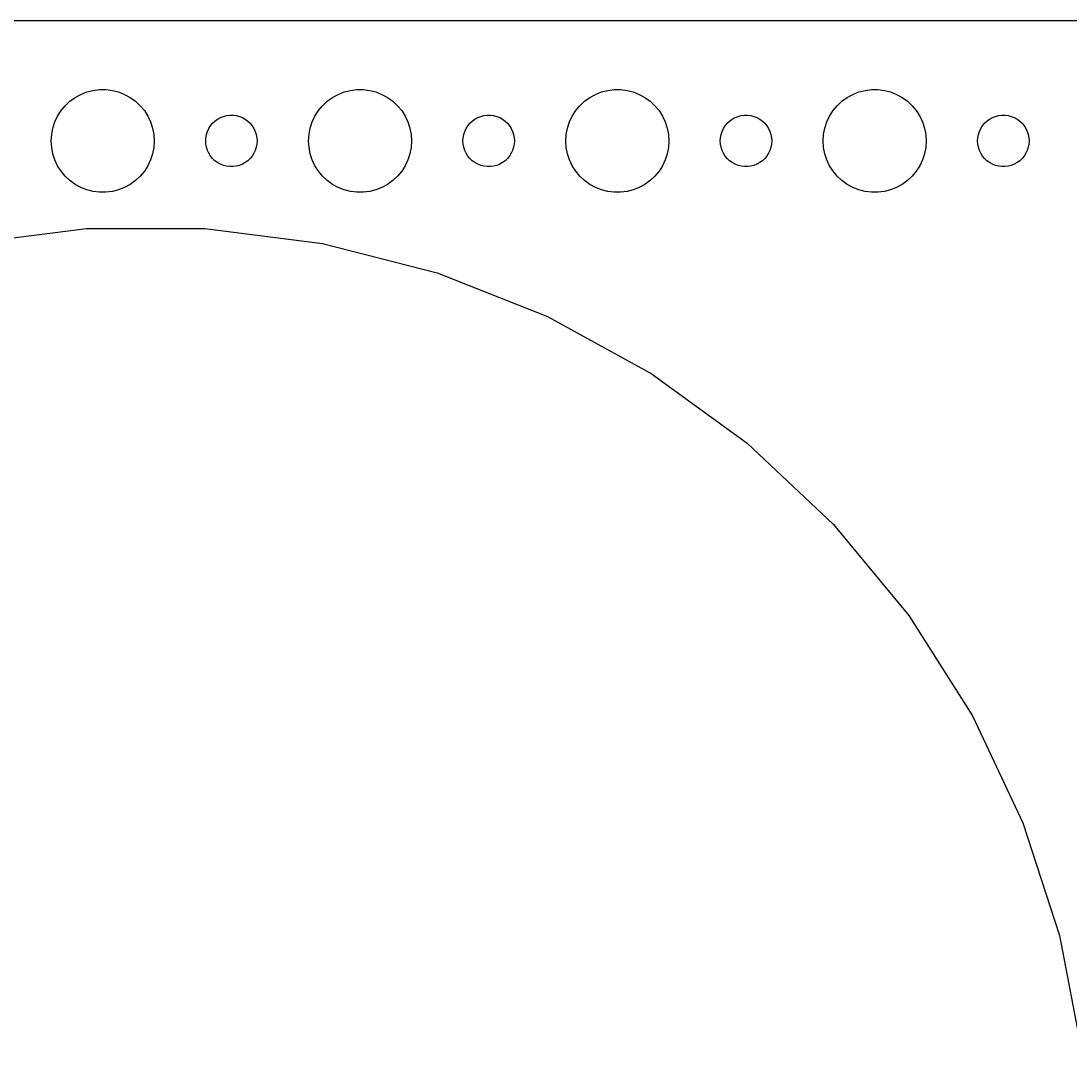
# Model space of a CAD drawing. Header units: metres. Extents: x -127 to 127, y -67 to 67.
# Drawn here: x -64.8 to -3.6, y 6.9 to 67 of the extents above; entities that cross this region are included whole.
import ezdxf

# ---------------------------------------------------------------- set-up
doc = ezdxf.new("R2010")
doc.units = ezdxf.units.M

msp = doc.modelspace()

# ---------------------------------------------------------------- linework, layer by layer
for p, q in [((122.314, 66.9901), (-122.314, 66.9901)), ((-60.5621, 62.9469), (-60.1884, 62.9941)), ((-60.1884, 62.9941), (-59.8116, 62.9941)), ((-59.8116, 62.9941), (-59.4379, 62.9469)), ((-45.5621, 62.9469), (-45.1884, 62.9941)), ((-45.1884, 62.9941), (-44.8116, 62.9941)), ((-44.8116, 62.9941), (-44.4379, 62.9469)), ((-30.5621, 62.9469), (-30.1884, 62.9941)), ((-30.1884, 62.9941), (-29.8116, 62.9941)), ((-29.8116, 62.9941), (-29.4379, 62.9469)), ((-15.5621, 62.9469), (-15.1884, 62.9941)), ((-15.1884, 62.9941), (-14.8116, 62.9941)), ((-14.8116, 62.9941), (-14.4379, 62.9469)), ((-61.9123, 62.3115), (-61.6075, 62.533)), ((-61.6075, 62.533), (-61.2773, 62.7145)), ((-61.2773, 62.7145), (-60.927, 62.8532)), ((-60.927, 62.8532), (-60.5621, 62.9469)), ((-59.4379, 62.9469), (-59.0729, 62.8532)), ((-59.0729, 62.8532), (-58.7227, 62.7145)), ((-58.7227, 62.7145), (-58.3925, 62.533)), ((-58.3925, 62.533), (-58.0877, 62.3115)), ((-46.9123, 62.3115), (-46.6075, 62.533)), ((-46.6075, 62.533), (-46.2773, 62.7145)), ((-46.2773, 62.7145), (-45.927, 62.8532)), ((-45.927, 62.8532), (-45.5621, 62.9469)), ((-44.4379, 62.9469), (-44.0729, 62.8532)), ((-44.0729, 62.8532), (-43.7227, 62.7145)), ((-43.7227, 62.7145), (-43.3925, 62.533)), ((-43.3925, 62.533), (-43.0877, 62.3115)), ((-31.9123, 62.3115), (-31.6075, 62.533)), ((-31.6075, 62.533), (-31.2773, 62.7145)), ((-31.2773, 62.7145), (-30.927, 62.8532)), ((-30.927, 62.8532), (-30.5621, 62.9469)), ((-29.4379, 62.9469), (-29.0729, 62.8532)), ((-29.0729, 62.8532), (-28.7227, 62.7145)), ((-28.7227, 62.7145), (-28.3925, 62.533)), ((-28.3925, 62.533), (-28.0877, 62.3115)), ((-16.9123, 62.3115), (-16.6075, 62.533)), ((-16.6075, 62.533), (-16.2773, 62.7145)), ((-16.2773, 62.7145), (-15.927, 62.8532)), ((-15.927, 62.8532), (-15.5621, 62.9469)), ((-14.4379, 62.9469), (-14.0729, 62.8532)), ((-14.0729, 62.8532), (-13.7227, 62.7145)), ((-13.7227, 62.7145), (-13.3925, 62.533)), ((-13.3925, 62.533), (-13.0877, 62.3115)), ((-62.427, 61.7634), (-62.1869, 62.0536)), ((-62.1869, 62.0536), (-61.9123, 62.3115)), ((-58.0877, 62.3115), (-57.8131, 62.0536)), ((-57.8131, 62.0536), (-57.5729, 61.7634)), ((-47.427, 61.7634), (-47.1869, 62.0536)), ((-47.1869, 62.0536), (-46.9123, 62.3115)), ((-43.0877, 62.3115), (-42.8131, 62.0536)), ((-42.8131, 62.0536), (-42.5729, 61.7634)), ((-32.427, 61.7634), (-32.1869, 62.0536)), ((-32.1869, 62.0536), (-31.9123, 62.3115)), ((-28.0877, 62.3115), (-27.8131, 62.0536)), ((-27.8131, 62.0536), (-27.5729, 61.7634)), ((-17.427, 61.7634), (-17.1869, 62.0536)), ((-17.1869, 62.0536), (-16.9123, 62.3115)), ((-13.0877, 62.3115), (-12.8131, 62.0536)), ((-12.8131, 62.0536), (-12.5729, 61.7634)), ((-62.7893, 61.1044), (-62.6289, 61.4453)), ((-62.6289, 61.4453), (-62.427, 61.7634)), ((-57.5729, 61.7634), (-57.3711, 61.4453)), ((-57.3711, 61.4453), (-57.2107, 61.1044)), ((-53.5934, 61.0268), (-53.4561, 61.1558)), ((-53.4561, 61.1558), (-53.3037, 61.2665)), ((-53.3037, 61.2665), (-53.1387, 61.3572)), ((-53.1387, 61.3572), (-52.9635, 61.4266)), ((-52.9635, 61.4266), (-52.7811, 61.4734)), ((-52.7811, 61.4734), (-52.5942, 61.497)), ((-52.5942, 61.497), (-52.4058, 61.497)), ((-52.4058, 61.497), (-52.2189, 61.4734)), ((-52.2189, 61.4734), (-52.0365, 61.4266)), ((-52.0365, 61.4266), (-51.8613, 61.3572)), ((-51.8613, 61.3572), (-51.6963, 61.2665)), ((-51.6963, 61.2665), (-51.5439, 61.1558)), ((-51.5439, 61.1558), (-51.4065, 61.0268)), ((-47.7893, 61.1044), (-47.6289, 61.4453)), ((-47.6289, 61.4453), (-47.427, 61.7634)), ((-42.5729, 61.7634), (-42.3711, 61.4453)), ((-42.3711, 61.4453), (-42.2107, 61.1044)), ((-38.5934, 61.0268), (-38.4561, 61.1558)), ((-38.4561, 61.1558), (-38.3037, 61.2665)), ((-38.3037, 61.2665), (-38.1387, 61.3572)), ((-38.1387, 61.3572), (-37.9635, 61.4266)), ((-37.9635, 61.4266), (-37.7811, 61.4734)), ((-37.7811, 61.4734), (-37.5942, 61.497)), ((-37.5942, 61.497), (-37.4058, 61.497)), ((-37.4058, 61.497), (-37.2189, 61.4734)), ((-37.2189, 61.4734), (-37.0365, 61.4266)), ((-37.0365, 61.4266), (-36.8613, 61.3572)), ((-36.8613, 61.3572), (-36.6963, 61.2665)), ((-36.6963, 61.2665), (-36.5439, 61.1558)), ((-36.5439, 61.1558), (-36.4065, 61.0268)), ((-32.7893, 61.1044), (-32.6289, 61.4453)), ((-32.6289, 61.4453), (-32.427, 61.7634)), ((-27.5729, 61.7634), (-27.3711, 61.4453)), ((-27.3711, 61.4453), (-27.2107, 61.1044)), ((-23.5934, 61.0268), (-23.4561, 61.1558)), ((-23.4561, 61.1558), (-23.3037, 61.2665)), ((-23.3037, 61.2665), (-23.1387, 61.3572)), ((-23.1387, 61.3572), (-22.9635, 61.4266)), ((-22.9635, 61.4266), (-22.7811, 61.4734)), ((-22.7811, 61.4734), (-22.5942, 61.497)), ((-22.5942, 61.497), (-22.4058, 61.497)), ((-22.4058, 61.497), (-22.2189, 61.4734)), ((-22.2189, 61.4734), (-22.0365, 61.4266)), ((-22.0365, 61.4266), (-21.8613, 61.3572)), ((-21.8613, 61.3572), (-21.6963, 61.2665)), ((-21.6963, 61.2665), (-21.5439, 61.1558)), ((-21.5439, 61.1558), (-21.4065, 61.0268)), ((-17.7893, 61.1044), (-17.6289, 61.4453)), ((-17.6289, 61.4453), (-17.427, 61.7634)), ((-12.5729, 61.7634), (-12.3711, 61.4453)), ((-12.3711, 61.4453), (-12.2107, 61.1044)), ((-8.59344, 61.0268), (-8.45613, 61.1558)), ((-8.45613, 61.1558), (-8.30373, 61.2665)), ((-8.30373, 61.2665), (-8.13866, 61.3572)), ((-8.13866, 61.3572), (-7.96352, 61.4266)), ((-7.96352, 61.4266), (-7.78107, 61.4734)), ((-7.78107, 61.4734), (-7.59418, 61.497)), ((-7.59418, 61.497), (-7.40581, 61.497)), ((-7.40581, 61.497), (-7.21892, 61.4734)), ((-7.21892, 61.4734), (-7.03647, 61.4266)), ((-7.03647, 61.4266), (-6.86133, 61.3572)), ((-6.86133, 61.3572), (-6.69626, 61.2665)), ((-6.69626, 61.2665), (-6.54385, 61.1558)), ((-6.54385, 61.1558), (-6.40654, 61.0268)), ((-62.9763, 60.376), (-62.9057, 60.7461)), ((-62.9057, 60.7461), (-62.7893, 61.1044)), ((-57.2107, 61.1044), (-57.0942, 60.7461)), ((-57.0942, 60.7461), (-57.0237, 60.376)), ((-53.9529, 60.373), (-53.8947, 60.5522)), ((-53.8947, 60.5522), (-53.8145, 60.7226)), ((-53.8145, 60.7226), (-53.7135, 60.8817)), ((-53.7135, 60.8817), (-53.5934, 61.0268)), ((-51.4065, 61.0268), (-51.2865, 60.8817)), ((-51.2865, 60.8817), (-51.1855, 60.7226)), ((-51.1855, 60.7226), (-51.1053, 60.5522)), ((-51.1053, 60.5522), (-51.0471, 60.373)), ((-47.9763, 60.376), (-47.9057, 60.7461)), ((-47.9057, 60.7461), (-47.7893, 61.1044)), ((-42.2107, 61.1044), (-42.0942, 60.7461)), ((-42.0942, 60.7461), (-42.0237, 60.376)), ((-38.9529, 60.373), (-38.8947, 60.5522)), ((-38.8947, 60.5522), (-38.8145, 60.7226)), ((-38.8145, 60.7226), (-38.7135, 60.8817)), ((-38.7135, 60.8817), (-38.5934, 61.0268)), ((-36.4065, 61.0268), (-36.2865, 60.8817)), ((-36.2865, 60.8817), (-36.1855, 60.7226)), ((-36.1855, 60.7226), (-36.1053, 60.5522)), ((-36.1053, 60.5522), (-36.0471, 60.373)), ((-32.9763, 60.376), (-32.9057, 60.7461)), ((-32.9057, 60.7461), (-32.7893, 61.1044)), ((-27.2107, 61.1044), (-27.0942, 60.7461)), ((-27.0942, 60.7461), (-27.0237, 60.376)), ((-23.9529, 60.373), (-23.8947, 60.5522)), ((-23.8947, 60.5522), (-23.8145, 60.7226)), ((-23.8145, 60.7226), (-23.7135, 60.8817)), ((-23.7135, 60.8817), (-23.5934, 61.0268)), ((-21.4065, 61.0268), (-21.2865, 60.8817)), ((-21.2865, 60.8817), (-21.1855, 60.7226)), ((-21.1855, 60.7226), (-21.1053, 60.5522)), ((-21.1053, 60.5522), (-21.0471, 60.373)), ((-17.9763, 60.376), (-17.9057, 60.7461)), ((-17.9057, 60.7461), (-17.7893, 61.1044)), ((-12.2107, 61.1044), (-12.0942, 60.7461)), ((-12.0942, 60.7461), (-12.0237, 60.376)), ((-8.95287, 60.373), (-8.89465, 60.5522)), ((-8.89465, 60.5522), (-8.81445, 60.7226)), ((-8.81445, 60.7226), (-8.71352, 60.8817)), ((-8.71352, 60.8817), (-8.59344, 61.0268)), ((-6.40654, 61.0268), (-6.28647, 60.8817)), ((-6.28647, 60.8817), (-6.18553, 60.7226)), ((-6.18553, 60.7226), (-6.10533, 60.5522)), ((-6.10533, 60.5522), (-6.04712, 60.373)), ((-63, 60), (-62.9763, 60.376)), ((-62.9763, 59.624), (-63, 60)), ((-57.0237, 60.376), (-57, 60)), ((-57, 60), (-57.0237, 59.624)), ((-54, 60), (-53.9882, 60.188)), ((-53.9882, 59.812), (-54, 60)), ((-53.9882, 60.188), (-53.9529, 60.373)), ((-51.0471, 60.373), (-51.0118, 60.188)), ((-51.0118, 60.188), (-51, 60)), ((-51, 60), (-51.0118, 59.812)), ((-48, 60), (-47.9763, 60.376)), ((-47.9763, 59.624), (-48, 60)), ((-42.0237, 60.376), (-42, 60)), ((-42, 60), (-42.0237, 59.624)), ((-39, 60), (-38.9882, 60.188)), ((-38.9882, 59.812), (-39, 60)), ((-38.9882, 60.188), (-38.9529, 60.373)), ((-36.0471, 60.373), (-36.0118, 60.188)), ((-36.0118, 60.188), (-36, 60)), ((-36, 60), (-36.0118, 59.812)), ((-33, 60), (-32.9763, 60.376)), ((-32.9763, 59.624), (-33, 60)), ((-27.0237, 60.376), (-27, 60)), ((-27, 60), (-27.0237, 59.624)), ((-24, 60), (-23.9882, 60.188)), ((-23.9882, 59.812), (-24, 60)), ((-23.9882, 60.188), (-23.9529, 60.373)), ((-21.0471, 60.373), (-21.0118, 60.188)), ((-21.0118, 60.188), (-21, 60)), ((-21, 60), (-21.0118, 59.812)), ((-18, 60), (-17.9763, 60.376)), ((-17.9763, 59.624), (-18, 60)), ((-12.0237, 60.376), (-12, 60)), ((-12, 60), (-12.0237, 59.624)), ((-9, 60), (-8.98816, 60.188)), ((-8.98816, 59.812), (-9, 60)), ((-8.98816, 60.188), (-8.95287, 60.373)), ((-6.04712, 60.373), (-6.01183, 60.188)), ((-6.01183, 60.188), (-6, 60)), ((-6, 60), (-6.01183, 59.812)), ((-62.9057, 59.2539), (-62.9763, 59.624)), ((-57.0237, 59.624), (-57.0942, 59.2539)), ((-53.9529, 59.627), (-53.9882, 59.812)), ((-53.8947, 59.4478), (-53.9529, 59.627)), ((-53.8145, 59.2774), (-53.8947, 59.4478)), ((-51.1053, 59.4478), (-51.1855, 59.2774)), ((-51.0471, 59.627), (-51.1053, 59.4478)), ((-51.0118, 59.812), (-51.0471, 59.627)), ((-47.9057, 59.2539), (-47.9763, 59.624)), ((-42.0237, 59.624), (-42.0942, 59.2539)), ((-38.9529, 59.627), (-38.9882, 59.812)), ((-38.8947, 59.4478), (-38.9529, 59.627)), ((-38.8145, 59.2774), (-38.8947, 59.4478)), ((-36.1053, 59.4478), (-36.1855, 59.2774)), ((-36.0471, 59.627), (-36.1053, 59.4478)), ((-36.0118, 59.812), (-36.0471, 59.627)), ((-32.9057, 59.2539), (-32.9763, 59.624)), ((-27.0237, 59.624), (-27.0942, 59.2539)), ((-23.9529, 59.627), (-23.9882, 59.812)), ((-23.8947, 59.4478), (-23.9529, 59.627)), ((-23.8145, 59.2774), (-23.8947, 59.4478)), ((-21.1053, 59.4478), (-21.1855, 59.2774)), ((-21.0471, 59.627), (-21.1053, 59.4478)), ((-21.0118, 59.812), (-21.0471, 59.627)), ((-17.9057, 59.2539), (-17.9763, 59.624)), ((-12.0237, 59.624), (-12.0942, 59.2539)), ((-8.95287, 59.627), (-8.98816, 59.812)), ((-8.89465, 59.4478), (-8.95287, 59.627)), ((-8.81445, 59.2774), (-8.89465, 59.4478)), ((-6.10533, 59.4478), (-6.18553, 59.2774)), ((-6.04712, 59.627), (-6.10533, 59.4478)), ((-6.01183, 59.812), (-6.04712, 59.627)), ((-62.7893, 58.8956), (-62.9057, 59.2539)), ((-62.6289, 58.5547), (-62.7893, 58.8956)), ((-57.2107, 58.8956), (-57.3711, 58.5547)), ((-57.0942, 59.2539), (-57.2107, 58.8956)), ((-53.7135, 59.1183), (-53.8145, 59.2774)), ((-53.5934, 58.9732), (-53.7135, 59.1183)), ((-53.4561, 58.8442), (-53.5934, 58.9732)), ((-53.3037, 58.7335), (-53.4561, 58.8442)), ((-53.1387, 58.6428), (-53.3037, 58.7335)), ((-51.6963, 58.7335), (-51.8613, 58.6428)), ((-51.5439, 58.8442), (-51.6963, 58.7335)), ((-51.4065, 58.9732), (-51.5439, 58.8442)), ((-51.2865, 59.1183), (-51.4065, 58.9732)), ((-51.1855, 59.2774), (-51.2865, 59.1183)), ((-47.7893, 58.8956), (-47.9057, 59.2539)), ((-47.6289, 58.5547), (-47.7893, 58.8956)), ((-42.2107, 58.8956), (-42.3711, 58.5547)), ((-42.0942, 59.2539), (-42.2107, 58.8956)), ((-38.7135, 59.1183), (-38.8145, 59.2774)), ((-38.5934, 58.9732), (-38.7135, 59.1183)), ((-38.4561, 58.8442), (-38.5934, 58.9732)), ((-38.3037, 58.7335), (-38.4561, 58.8442)), ((-38.1387, 58.6428), (-38.3037, 58.7335)), ((-36.6963, 58.7335), (-36.8613, 58.6428)), ((-36.5439, 58.8442), (-36.6963, 58.7335)), ((-36.4065, 58.9732), (-36.5439, 58.8442)), ((-36.2865, 59.1183), (-36.4065, 58.9732)), ((-36.1855, 59.2774), (-36.2865, 59.1183)), ((-32.7893, 58.8956), (-32.9057, 59.2539)), ((-32.6289, 58.5547), (-32.7893, 58.8956)), ((-27.2107, 58.8956), (-27.3711, 58.5547)), ((-27.0942, 59.2539), (-27.2107, 58.8956)), ((-23.7135, 59.1183), (-23.8145, 59.2774)), ((-23.5934, 58.9732), (-23.7135, 59.1183)), ((-23.4561, 58.8442), (-23.5934, 58.9732)), ((-23.3037, 58.7335), (-23.4561, 58.8442)), ((-23.1387, 58.6428), (-23.3037, 58.7335)), ((-21.6963, 58.7335), (-21.8613, 58.6428)), ((-21.5439, 58.8442), (-21.6963, 58.7335)), ((-21.4065, 58.9732), (-21.5439, 58.8442)), ((-21.2865, 59.1183), (-21.4065, 58.9732)), ((-21.1855, 59.2774), (-21.2865, 59.1183)), ((-17.7893, 58.8956), (-17.9057, 59.2539)), ((-17.6289, 58.5547), (-17.7893, 58.8956)), ((-12.2107, 58.8956), (-12.3711, 58.5547)), ((-12.0942, 59.2539), (-12.2107, 58.8956)), ((-8.71352, 59.1183), (-8.81445, 59.2774)), ((-8.59344, 58.9732), (-8.71352, 59.1183)), ((-8.45613, 58.8442), (-8.59344, 58.9732)), ((-8.30373, 58.7335), (-8.45613, 58.8442)), ((-8.13866, 58.6428), (-8.30373, 58.7335)), ((-6.69626, 58.7335), (-6.86133, 58.6428)), ((-6.54385, 58.8442), (-6.69626, 58.7335)), ((-6.40654, 58.9732), (-6.54385, 58.8442)), ((-6.28647, 59.1183), (-6.40654, 58.9732)), ((-6.18553, 59.2774), (-6.28647, 59.1183)), ((-62.427, 58.2366), (-62.6289, 58.5547)), ((-62.1869, 57.9464), (-62.427, 58.2366)), ((-57.5729, 58.2366), (-57.8131, 57.9464)), ((-57.3711, 58.5547), (-57.5729, 58.2366)), ((-52.9635, 58.5734), (-53.1387, 58.6428)), ((-52.7811, 58.5266), (-52.9635, 58.5734)), ((-52.5942, 58.503), (-52.7811, 58.5266)), ((-52.4058, 58.503), (-52.5942, 58.503)), ((-52.2189, 58.5266), (-52.4058, 58.503)), ((-52.0365, 58.5734), (-52.2189, 58.5266)), ((-51.8613, 58.6428), (-52.0365, 58.5734)), ((-47.427, 58.2366), (-47.6289, 58.5547)), ((-47.1869, 57.9464), (-47.427, 58.2366)), ((-42.5729, 58.2366), (-42.8131, 57.9464)), ((-42.3711, 58.5547), (-42.5729, 58.2366)), ((-37.9635, 58.5734), (-38.1387, 58.6428)), ((-37.7811, 58.5266), (-37.9635, 58.5734)), ((-37.5942, 58.503), (-37.7811, 58.5266)), ((-37.4058, 58.503), (-37.5942, 58.503)), ((-37.2189, 58.5266), (-37.4058, 58.503)), ((-37.0365, 58.5734), (-37.2189, 58.5266)), ((-36.8613, 58.6428), (-37.0365, 58.5734)), ((-32.427, 58.2366), (-32.6289, 58.5547)), ((-32.1869, 57.9464), (-32.427, 58.2366)), ((-27.5729, 58.2366), (-27.8131, 57.9464)), ((-27.3711, 58.5547), (-27.5729, 58.2366)), ((-22.9635, 58.5734), (-23.1387, 58.6428)), ((-22.7811, 58.5266), (-22.9635, 58.5734)), ((-22.5942, 58.503), (-22.7811, 58.5266)), ((-22.4058, 58.503), (-22.5942, 58.503)), ((-22.2189, 58.5266), (-22.4058, 58.503)), ((-22.0365, 58.5734), (-22.2189, 58.5266)), ((-21.8613, 58.6428), (-22.0365, 58.5734)), ((-17.427, 58.2366), (-17.6289, 58.5547)), ((-17.1869, 57.9464), (-17.427, 58.2366)), ((-12.5729, 58.2366), (-12.8131, 57.9464)), ((-12.3711, 58.5547), (-12.5729, 58.2366)), ((-7.96352, 58.5734), (-8.13866, 58.6428)), ((-7.78107, 58.5266), (-7.96352, 58.5734)), ((-7.59418, 58.503), (-7.78107, 58.5266)), ((-7.40581, 58.503), (-7.59418, 58.503)), ((-7.21892, 58.5266), (-7.40581, 58.503)), ((-7.03647, 58.5734), (-7.21892, 58.5266)), ((-6.86133, 58.6428), (-7.03647, 58.5734)), ((-61.9123, 57.6885), (-62.1869, 57.9464)), ((-61.6075, 57.467), (-61.9123, 57.6885)), ((-58.0877, 57.6885), (-58.3925, 57.467)), ((-57.8131, 57.9464), (-58.0877, 57.6885)), ((-46.9123, 57.6885), (-47.1869, 57.9464)), ((-46.6075, 57.467), (-46.9123, 57.6885)), ((-43.0877, 57.6885), (-43.3925, 57.467)), ((-42.8131, 57.9464), (-43.0877, 57.6885)), ((-31.9123, 57.6885), (-32.1869, 57.9464)), ((-31.6075, 57.467), (-31.9123, 57.6885)), ((-28.0877, 57.6885), (-28.3925, 57.467)), ((-27.8131, 57.9464), (-28.0877, 57.6885)), ((-16.9123, 57.6885), (-17.1869, 57.9464)), ((-16.6075, 57.467), (-16.9123, 57.6885)), ((-13.0877, 57.6885), (-13.3925, 57.467)), ((-12.8131, 57.9464), (-13.0877, 57.6885)), ((-61.2773, 57.2855), (-61.6075, 57.467)), ((-60.927, 57.1468), (-61.2773, 57.2855)), ((-60.5621, 57.0531), (-60.927, 57.1468)), ((-60.1884, 57.0059), (-60.5621, 57.0531)), ((-59.8116, 57.0059), (-60.1884, 57.0059)), ((-59.4379, 57.0531), (-59.8116, 57.0059)), ((-59.0729, 57.1468), (-59.4379, 57.0531)), ((-58.7227, 57.2855), (-59.0729, 57.1468)), ((-58.3925, 57.467), (-58.7227, 57.2855)), ((-46.2773, 57.2855), (-46.6075, 57.467)), ((-45.927, 57.1468), (-46.2773, 57.2855)), ((-45.5621, 57.0531), (-45.927, 57.1468)), ((-45.1884, 57.0059), (-45.5621, 57.0531)), ((-44.8116, 57.0059), (-45.1884, 57.0059)), ((-44.4379, 57.0531), (-44.8116, 57.0059)), ((-44.0729, 57.1468), (-44.4379, 57.0531)), ((-43.7227, 57.2855), (-44.0729, 57.1468)), ((-43.3925, 57.467), (-43.7227, 57.2855)), ((-31.2773, 57.2855), (-31.6075, 57.467)), ((-30.927, 57.1468), (-31.2773, 57.2855)), ((-30.5621, 57.0531), (-30.927, 57.1468)), ((-30.1884, 57.0059), (-30.5621, 57.0531)), ((-29.8116, 57.0059), (-30.1884, 57.0059)), ((-29.4379, 57.0531), (-29.8116, 57.0059)), ((-29.0729, 57.1468), (-29.4379, 57.0531)), ((-28.7227, 57.2855), (-29.0729, 57.1468)), ((-28.3925, 57.467), (-28.7227, 57.2855)), ((-16.2773, 57.2855), (-16.6075, 57.467)), ((-15.927, 57.1468), (-16.2773, 57.2855)), ((-15.5621, 57.0531), (-15.927, 57.1468)), ((-15.1884, 57.0059), (-15.5621, 57.0531)), ((-14.8116, 57.0059), (-15.1884, 57.0059)), ((-14.4379, 57.0531), (-14.8116, 57.0059)), ((-14.0729, 57.1468), (-14.4379, 57.0531)), ((-13.7227, 57.2855), (-14.0729, 57.1468)), ((-13.3925, 57.467), (-13.7227, 57.2855)), ((-67.806, 54.0258), (-60.9535, 54.8915)), ((-60.9535, 54.8915), (-54.0465, 54.8915)), ((-54.0465, 54.8915), (-47.194, 54.0258)), ((-47.194, 54.0258), (-40.5041, 52.3081)), ((-40.5041, 52.3081), (-34.0821, 49.7655)), ((-34.0821, 49.7655), (-28.0295, 46.438)), ((-28.0295, 46.438), (-22.4417, 42.3782)), ((-22.4417, 42.3782), (-17.4067, 37.6501)), ((-17.4067, 37.6501), (-13.0041, 32.3282)), ((-13.0041, 32.3282), (-9.30313, 26.4964)), ((-9.30313, 26.4964), (-6.36229, 20.2468)), ((-6.36229, 20.2468), (-4.22792, 13.6779)), ((-4.22792, 13.6779), (-2.93369, 6.89333))]:
    msp.add_line(p, q)

doc.saveas('drawing.dxf')
